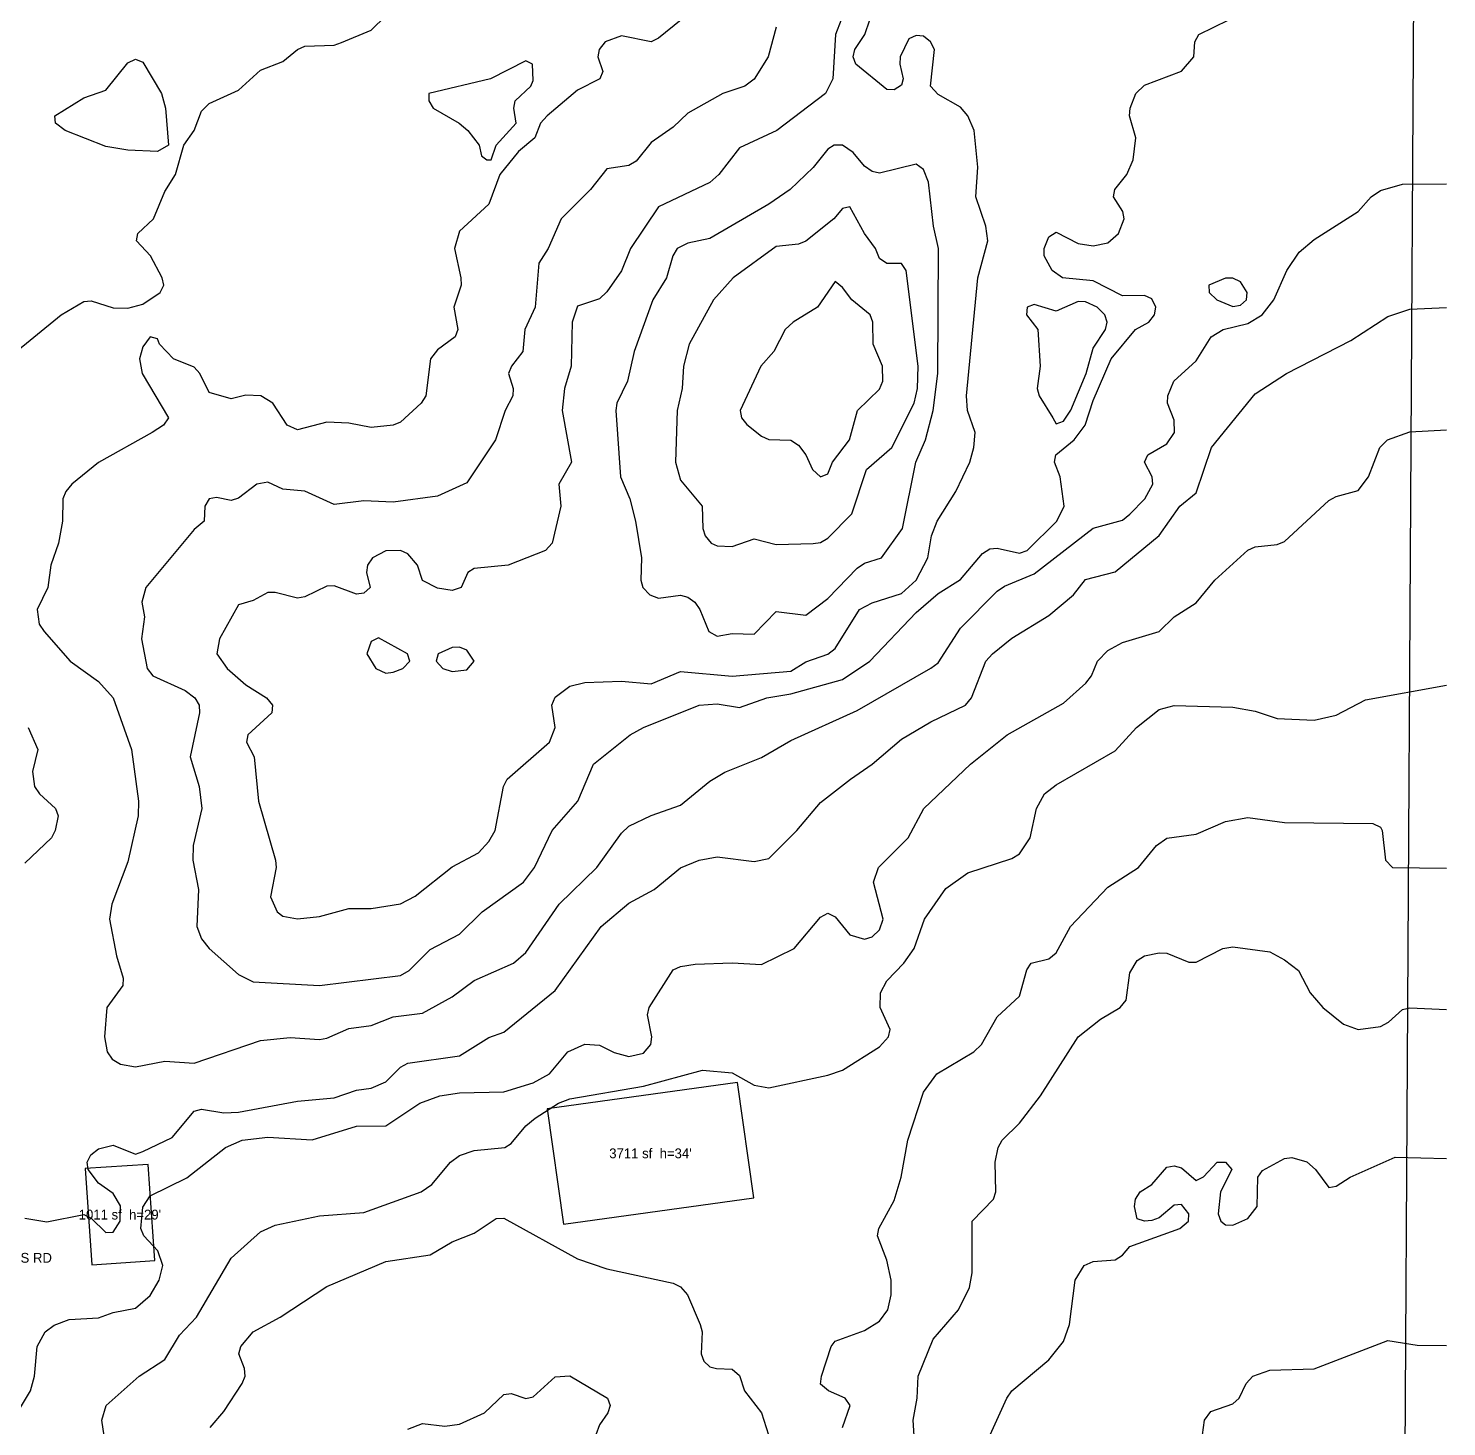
# Model space of a CAD drawing. Extents: x 425119 to 428731, y 1576976 to 1581037.
# Drawn here: x 428095 to 428672, y 1578496 to 1579065 of the extents above; entities that cross this region are included whole.
import ezdxf
from ezdxf.enums import TextEntityAlignment as Align

# ---------------------------------------------------------------- set-up
doc = ezdxf.new("R2010")
doc.units = 21
doc.header["$MEASUREMENT"] = 0
for name, color, linetype in [('A-BLDG-ANNO', 1, 'Continuous'), ('A-BLDG-FTPT', 1, 'Continuous'), ('C-TOPO-MAJR', 3, 'Continuous'), ('C-TOPO-MINR', 8, 'Continuous'), ('G-ANNO-ADDR', 2, 'Continuous'), ('G-ANNO-AOI', 6, 'Continuous')]:
    doc.layers.add(name, color=color, linetype=linetype)

msp = doc.modelspace()

# ---------------------------------------------------------------- linework, layer by layer
at = {"layer": 'A-BLDG-FTPT'}
for points, elevation in [([(428390.35, 1578589.07), (428383.73, 1578636.02), (428306.19, 1578625.21), (428312.84, 1578578.26)], 73.65), ([(428143.72, 1578602.65), (428118.03, 1578600.91), (428120.71, 1578561.73), (428146.38, 1578563.47)], 75.79)]:
    msp.add_lwpolyline(points, close=True, dxfattribs=dict(at, elevation=elevation))
at = {"layer": 'C-TOPO-MAJR', "elevation": 80}
for points in [[(428372.04, 1578819.5), (428375.5, 1578817.63), (428381.5, 1578818.7), (428390.5, 1578818.4), (428399.5, 1578827.71), (428411.5, 1578826.26), (428420.5, 1578833.01), (428432.5, 1578845.34), (428435.5, 1578847.32), (428442.33, 1578849.5), (428450.85, 1578861.5), (428456.38, 1578888.5), (428460.24, 1578897.5), (428463.44, 1578909.5), (428465.33, 1578924.5), (428465.54, 1578975.5), (428463.54, 1578984.5), (428461.53, 1579002.5), (428459.5, 1579007.66), (428456.5, 1579009.73), (428441.5, 1579006.09), (428438.5, 1579006.85), (428435.5, 1579008.97), (428430.79, 1579014.5), (428426.52, 1579017.5), (428423.03, 1579017.5), (428420.5, 1579015.83), (428414.5, 1579008.48), (428405.1, 1578999.5), (428396.46, 1578993.5), (428372.5, 1578979.54), (428363.5, 1578977.57), (428359.21, 1578975.5), (428357.39, 1578972.5), (428354.74, 1578963.5), (428349.3, 1578954.5), (428341.67, 1578933.5), (428338.93, 1578921.5), (428334.63, 1578912.5), (428334.15, 1578909.5), (428336.08, 1578882.5), (428339.85, 1578873.5), (428342.19, 1578864.5), (428344.66, 1578849.5), (428344.33, 1578840.5), (428345.17, 1578837.5), (428348.07, 1578834.5), (428351.5, 1578833.14), (428360.5, 1578834.4), (428363.5, 1578833.54), (428366.39, 1578831.5), (428368.43, 1578828.5), (428372.04, 1578819.5)], [(428236.38, 1578804.5), (428240.5, 1578802.59), (428243.5, 1578803.03), (428247.38, 1578804.5), (428250.3, 1578807.5), (428249.29, 1578810.5), (428237.5, 1578816.95), (428234.5, 1578815.44), (428232.83, 1578810.5), (428236.38, 1578804.5)], [(428263.66, 1578804.5), (428267.5, 1578803.32), (428273.5, 1578803.92), (428276.53, 1578807.5), (428273.5, 1578811.98), (428270.5, 1578813.11), (428267.5, 1578813.01), (428261.88, 1578810.5), (428261.05, 1578807.5), (428263.66, 1578804.5)]]:
    msp.add_lwpolyline(points, close=True, dxfattribs=at)
at = {"layer": 'C-TOPO-MAJR'}
for points, elevation in [([(428081.5, 1578486.94), (428095.81, 1578510.5), (428097.4, 1578516.5), (428098.57, 1578528.5), (428101.75, 1578534.5), (428105.5, 1578537.16), (428111.5, 1578539.53), (428123.5, 1578540.18), (428129.5, 1578542.4), (428138.5, 1578544.11), (428144.5, 1578549.33), (428148.23, 1578555.5), (428149.63, 1578561.5), (428147.63, 1578567.5), (428141.98, 1578573.5), (428140.7, 1578576.5), (428141.5, 1578585.28), (428144.5, 1578589.81), (428159.5, 1578597.14), (428175.27, 1578609.5), (428181.96, 1578612.5), (428192.5, 1578613.72), (428210.5, 1578612.69), (428228.5, 1578618.24), (428240.5, 1578618.3), (428254.34, 1578627.5), (428262.51, 1578630.5), (428270.5, 1578631.72), (428288.5, 1578632.17), (428300.5, 1578635.82), (428307.12, 1578639.5), (428314.68, 1578648.5), (428321.5, 1578651.54), (428327.5, 1578651.17), (428333.5, 1578648.18), (428339.5, 1578646.6), (428345.5, 1578647.93), (428348.39, 1578651.5), (428348.77, 1578654.5), (428347.07, 1578663.5), (428347.77, 1578666.5), (428357.5, 1578681.78), (428360.5, 1578683.22), (428366.5, 1578684.13), (428381.5, 1578684.69), (428393.5, 1578683.95), (428406.74, 1578690.5), (428417.5, 1578703.24), (428420.5, 1578704.87), (428423.5, 1578703.46), (428429.5, 1578696.13), (428435.5, 1578694.33), (428438.5, 1578695.26), (428441.5, 1578698.09), (428442.97, 1578702.5), (428439.08, 1578717.5), (428441.18, 1578723.5), (428453.27, 1578735.5), (428459.6, 1578747.5), (428478.61, 1578765.5), (428493.57, 1578777.5), (428516.5, 1578790.33), (428525.53, 1578798.5), (428527.9, 1578801.5), (428530.33, 1578807.5), (428534.5, 1578811.77), (428540.5, 1578815.07), (428555.38, 1578819.5), (428561.52, 1578825.5), (428570.5, 1578831.15), (428578.09, 1578840.5), (428591.5, 1578852.62), (428594.5, 1578854.06), (428603.5, 1578855), (428606.5, 1578856.15), (428624.5, 1578872.83), (428627.5, 1578874.51), (428636.5, 1578876.93), (428640.66, 1578882.5), (428645.35, 1578894.5), (428648.41, 1578897.5), (428657.5, 1578900.84), (428672.5, 1578901.62)], 75), ([(428573.02, 1578492.5), (428573.93, 1578498.5), (428576.5, 1578502.08), (428585.5, 1578505.16), (428587.96, 1578507.5), (428590.83, 1578513.5), (428593.59, 1578516.5), (428600.5, 1578518.86), (428618.5, 1578519.4), (428648.5, 1578530.9), (428660.5, 1578529.09), (428672.5, 1578528.9)], 70)]:
    msp.add_lwpolyline(points, dxfattribs=dict(at, elevation=elevation))
at = {"layer": 'C-TOPO-MINR'}
for points, elevation in [([(428399.44, 1579065.5), (428396.27, 1579053.5), (428390.5, 1579044.41), (428386.71, 1579041.5), (428377.74, 1579038.5), (428363.5, 1579030.58), (428357.5, 1579024.84), (428348.5, 1579018.61), (428342.5, 1579010.94), (428339.5, 1579009.27), (428330.5, 1579007.83), (428323.85, 1578999.5), (428311.84, 1578987.5), (428306.57, 1578975.5), (428302.79, 1578969.5), (428301.29, 1578951.5), (428297.12, 1578942.5), (428296.26, 1578933.5), (428291.62, 1578927.5), (428290.39, 1578924.5), (428292.37, 1578918.5), (428292.22, 1578915.5), (428289.16, 1578909.5), (428285.18, 1578897.5), (428273.5, 1578880.1), (428261.5, 1578874.62), (428243.5, 1578872.21), (428231.5, 1578872.76), (428219.5, 1578871.23), (428207.5, 1578876.62), (428198.5, 1578877.45), (428192.5, 1578880.36), (428187.99, 1578879.5), (428180.5, 1578873.85), (428177.5, 1578872.86), (428171.5, 1578874.07), (428168.5, 1578873.54), (428166.82, 1578870.5), (428166.56, 1578864.5), (428162.5, 1578861.1), (428142.79, 1578837.5), (428141.08, 1578831.5), (428142.23, 1578825.5), (428140.96, 1578816.5), (428143.32, 1578804.5), (428145.66, 1578801.5), (428158.77, 1578795.5), (428162.78, 1578792.5), (428164.43, 1578789.5), (428164.57, 1578786.5), (428160.79, 1578768.5), (428164.43, 1578756.5), (428165.55, 1578747.5), (428162.07, 1578732.5), (428161.92, 1578726.5), (428164.27, 1578714.5), (428163.57, 1578699.5), (428165.5, 1578694.51), (428168.5, 1578690.51), (428180.5, 1578679.92), (428186.5, 1578677), (428213.5, 1578675.51), (428246.5, 1578679.51), (428250.01, 1578681.5), (428258.5, 1578690.16), (428270.5, 1578696.4), (428279.76, 1578705.5), (428296.62, 1578717.5), (428301.05, 1578723.5), (428308.24, 1578738.5), (428318.71, 1578750.5), (428325.03, 1578765.5), (428340, 1578777.5), (428345.5, 1578780.54), (428368.05, 1578789.5), (428375.5, 1578790.1), (428384.5, 1578788.56), (428395.67, 1578792.5), (428405.5, 1578794.16), (428426.5, 1578800), (428437.67, 1578807.5), (428456.5, 1578827.25), (428465.5, 1578835), (428474.5, 1578840.74), (428483.5, 1578851.32), (428486.5, 1578853.18), (428489.5, 1578853.52), (428498.5, 1578851.45), (428501.73, 1578852.5), (428513.78, 1578864.5), (428516.74, 1578870.5), (428515.06, 1578882.5), (428512.84, 1578888.5), (428513.33, 1578891.5), (428520.76, 1578897.5), (428525.36, 1578903.5), (428528.5, 1578913.59), (428535.85, 1578930.5), (428545.77, 1578942.5), (428551.2, 1578945.5), (428553.5, 1578948.5), (428554.14, 1578951.5), (428552.5, 1578954.93), (428549.5, 1578956.31), (428540.5, 1578956.17), (428528.5, 1578962.32), (428516.02, 1578963.5), (428511.88, 1578966.5), (428508.58, 1578972.5), (428508.55, 1578975.5), (428510.5, 1578980.13), (428513.5, 1578982.05), (428522.5, 1578977.42), (428528.5, 1578976.47), (428534.5, 1578977.77), (428538.87, 1578981.5), (428541.15, 1578987.5), (428540.62, 1578990.5), (428536.9, 1578996.5), (428537.44, 1578999.5), (428542.27, 1579005.5), (428544.88, 1579011.5), (428545.99, 1579020.5), (428543.38, 1579029.5), (428543.56, 1579032.5), (428545.98, 1579038.5), (428549.5, 1579041.91), (428564.5, 1579047.57), (428569.54, 1579053.5), (428570.01, 1579059.5), (428571.61, 1579062.5), (428589.9, 1579071.5)], 78), ([(428087.5, 1578931.52), (428108.24, 1578948.5), (428117.5, 1578953.86), (428120.5, 1578954.21), (428129.5, 1578951.35), (428135.5, 1578951.22), (428141.5, 1578952.85), (428148.57, 1578957.5), (428150.04, 1578960.5), (428149.47, 1578963.5), (428144.71, 1578972.5), (428138.92, 1578978.5), (428139.52, 1578981.5), (428145.94, 1578987.5), (428150.5, 1578998.68), (428154.87, 1579005.5), (428158.29, 1579017.5), (428162.43, 1579023.5), (428165.5, 1579031.28), (428168.5, 1579034.44), (428180.5, 1579039.92), (428189.5, 1579048.09), (428198.5, 1579051.53), (428204.5, 1579056.49), (428207.5, 1579057.79), (428219.5, 1579058.25), (428222.5, 1579059.3), (428234.5, 1579064.37), (428240.5, 1579070.15)], 77), ([(428360.83, 1579068.5), (428351.5, 1579061), (428348.5, 1579059.59), (428336.5, 1579062.02), (428329.79, 1579059.5), (428327.41, 1579056.5), (428326.89, 1579053.5), (428328.93, 1579047.5), (428327.65, 1579044.5), (428318.5, 1579039.84), (428306.14, 1579029.5), (428303.55, 1579026.5), (428301.24, 1579020.5), (428294.5, 1579014.99), (428286.9, 1579005.5), (428282.5, 1578993.46), (428270.5, 1578982.44), (428268.5, 1578975.5), (428271.1, 1578963.5), (428271.13, 1578960.5), (428268.14, 1578951.5), (428269.82, 1578942.5), (428268.72, 1578939.5), (428261.5, 1578934.18), (428258.72, 1578930.5), (428256.85, 1578915.5), (428254.88, 1578912.5), (428246.5, 1578904.77), (428243.5, 1578903.58), (428234.5, 1578902.62), (428225.5, 1578904.32), (428216.5, 1578904.77), (428204.5, 1578901.62), (428200.29, 1578903.5), (428194.52, 1578912.5), (428189.64, 1578915.5), (428183.5, 1578915.74), (428177.5, 1578914.22), (428168.5, 1578916.85), (428164.78, 1578924.5), (428162.5, 1578927.15), (428154.02, 1578930.5), (428148.33, 1578936.5), (428147.5, 1578938.73), (428144.5, 1578939.47), (428141.5, 1578935.47), (428140.24, 1578930.5), (428141.29, 1578924.5), (428151.96, 1578906.5), (428149.98, 1578903.5), (428145.37, 1578900.5), (428123.5, 1578888.3), (428112.57, 1578879.5), (428110.18, 1578876.5), (428109.02, 1578873.5), (428108.85, 1578864.5), (428107.2, 1578855.5), (428104.14, 1578846.5), (428102.81, 1578837.5), (428098.48, 1578828.5), (428099.36, 1578822.5), (428101.3, 1578819.5), (428111.97, 1578807.5), (428123.5, 1578799.17), (428129.46, 1578792.5), (428136.96, 1578771.5), (428139.8, 1578750.5), (428139.6, 1578744.5), (428135.5, 1578725.73), (428128.96, 1578708.5), (428128, 1578702.5), (428130.8, 1578687.5), (428133.54, 1578678.5), (428133.35, 1578675.5), (428126.82, 1578666.5), (428125.97, 1578654.5), (428126.97, 1578648.5), (428129.03, 1578645.5), (428132.5, 1578643.43), (428138.5, 1578642.3), (428150.5, 1578644.59), (428162.5, 1578643.83), (428189.5, 1578653.08), (428201.5, 1578654.33), (428213.5, 1578653.47), (428216.5, 1578654.02), (428225.5, 1578657.91), (428234.5, 1578659.24), (428243.5, 1578662.75), (428255.5, 1578664.26), (428267.5, 1578670.78), (428276.5, 1578677.52), (428292.48, 1578684.5), (428297.5, 1578688.83), (428311.06, 1578708.5), (428326.39, 1578723.5), (428336.5, 1578737.53), (428339.5, 1578740.26), (428348.5, 1578744.61), (428360.5, 1578748.81), (428372.5, 1578758.64), (428378.5, 1578762.35), (428393.5, 1578768.26), (428405.5, 1578775.14), (428432.5, 1578787.33), (428462.5, 1578804.68), (428465.5, 1578806.78), (428474.5, 1578820.92), (428489.5, 1578835.95), (428492.5, 1578838.05), (428504.5, 1578843.05), (428528.5, 1578861.65), (428540.5, 1578864.92), (428543.5, 1578867.37), (428549.53, 1578873.5), (428552.88, 1578879.5), (428552.6, 1578882.5), (428549.41, 1578888.5), (428550.85, 1578891.5), (428558.5, 1578895.89), (428561.68, 1578900.5), (428561.5, 1578905.57), (428558.86, 1578912.5), (428559, 1578915.5), (428561.44, 1578921.5), (428570.5, 1578929.69), (428576.61, 1578939.5), (428581.54, 1578942.5), (428591.5, 1578944.9), (428597.41, 1578948.5), (428602.11, 1578954.5), (428607.38, 1578966.5), (428612.5, 1578973.96), (428618.5, 1578979.16), (428636.5, 1578990.5), (428641.82, 1578996.5), (428645.5, 1578999.03), (428654.5, 1579001.61), (428672.5, 1579001.72)], 77), ([(428425.92, 1579068.5), (428423.63, 1579062.5), (428422.55, 1579044.5), (428419.59, 1579038.5), (428399.77, 1579023.5), (428384.5, 1579016.38), (428376.08, 1579005.5), (428372.5, 1579002.33), (428351.5, 1578992.43), (428340.08, 1578975.5), (428336.5, 1578966.37), (428330.5, 1578957.76), (428327.5, 1578954.98), (428318.5, 1578952.03), (428316.37, 1578945.5), (428315.97, 1578927.5), (428313.2, 1578918.5), (428312.29, 1578909.5), (428316.12, 1578888.5), (428311, 1578879.5), (428311.81, 1578870.5), (428308.28, 1578855.5), (428305.58, 1578852.5), (428290.38, 1578846.5), (428276.5, 1578845.15), (428273.94, 1578843.5), (428271.2, 1578837.5), (428267.5, 1578836.28), (428261.5, 1578837.16), (428255.5, 1578840.29), (428253.46, 1578846.5), (428249.5, 1578851.19), (428246.5, 1578852.46), (428240.5, 1578852.45), (428235.07, 1578849.5), (428232.97, 1578846.5), (428232.63, 1578843.5), (428234.1, 1578837.5), (428231.5, 1578835.11), (428228.5, 1578834.81), (428219.5, 1578838.07), (428216.5, 1578837.96), (428207.5, 1578833.64), (428204.5, 1578833.11), (428195.5, 1578835.45), (428192.5, 1578835.36), (428186.5, 1578832.12), (428180.5, 1578830.37), (428172.73, 1578816.5), (428171.71, 1578810.5), (428175.87, 1578804.5), (428183.5, 1578797.84), (428191.94, 1578792.5), (428194.4, 1578789.5), (428194.05, 1578786.5), (428184.26, 1578777.5), (428183.8, 1578774.5), (428186.84, 1578768.5), (428188.64, 1578750.5), (428195.57, 1578726.5), (428195.84, 1578723.5), (428193.6, 1578711.5), (428196.28, 1578705.5), (428196.28, 1578705.5), (428198.5, 1578703.64), (428204.5, 1578702.54), (428213.5, 1578703.55), (428225.5, 1578706.77), (428234.5, 1578706.77), (428246.5, 1578708.74), (428252.5, 1578711.82), (428267.5, 1578723.74), (428278.24, 1578729.5), (428282.5, 1578734.12), (428284.97, 1578738.5), (428288.43, 1578756.5), (428289.87, 1578759.5), (428307.16, 1578774.5), (428309.49, 1578780.5), (428308.09, 1578789.5), (428309.5, 1578792.77), (428315.5, 1578797.34), (428321.5, 1578798.76), (428336.5, 1578799.34), (428348.5, 1578798.24), (428360.5, 1578803.24), (428381.5, 1578801.4), (428405.5, 1578803.46), (428411.5, 1578807.2), (428420.5, 1578810.34), (428423.5, 1578812.59), (428433.42, 1578828.5), (428438.5, 1578831.2), (428450.5, 1578834.95), (428456.46, 1578840.5), (428461.18, 1578849.5), (428462.78, 1578858.5), (428465.07, 1578864.5), (428472.64, 1578876.5), (428478.27, 1578888.5), (428479.95, 1578894.5), (428480.48, 1578900.5), (428477.39, 1578909.5), (428476.96, 1578915.5), (428481.6, 1578963.5), (428485.62, 1578978.5), (428484.9, 1578984.5), (428480.77, 1578996.5), (428481.65, 1579008.5), (428480.09, 1579023.5), (428477.5, 1579029.43), (428474.5, 1579033.01), (428465.5, 1579038.07), (428462.37, 1579041.5), (428463.9, 1579056.5), (428462.31, 1579059.5), (428459.5, 1579061.82), (428456.5, 1579062.19), (428453.5, 1579060.78), (428449.98, 1579053.5), (428449.79, 1579050.5), (428451.21, 1579044.5), (428450.5, 1579041.88), (428447.5, 1579040.08), (428444.5, 1579040.15), (428431.93, 1579050.5), (428430.79, 1579053.5), (428431.55, 1579056.5), (428435.56, 1579062.5), (428437.57, 1579068.5)], 79), ([(428093.5, 1578580.76), (428102.5, 1578579.2), (428117.5, 1578582.24), (428120.5, 1578580.71), (428126.5, 1578574.87), (428129.5, 1578575.1), (428132.37, 1578579.5), (428132.5, 1578585.74), (428129.5, 1578590.82), (428123.5, 1578594.95), (428119.26, 1578600.5), (428118.87, 1578603.5), (428120.32, 1578606.5), (428123.5, 1578608.94), (428129.5, 1578610.5), (428138.5, 1578606.81), (428141.5, 1578607.89), (428153.5, 1578613.54), (428162.5, 1578624.36), (428165.5, 1578625.11), (428174.5, 1578623.6), (428180.5, 1578623.95), (428204.5, 1578628.42), (428219.5, 1578629.75), (428228.5, 1578632.9), (428234.5, 1578633.62), (428240.5, 1578636.29), (428246.5, 1578642.19), (428249.5, 1578643.84), (428270.5, 1578646.87), (428282.5, 1578654.34), (428288.5, 1578656.48), (428309.5, 1578673.46), (428328.21, 1578699.5), (428339.5, 1578708.93), (428349.72, 1578714.5), (428360.5, 1578723.4), (428368.16, 1578726.5), (428375.5, 1578727.8), (428390.5, 1578725.9), (428396.5, 1578727.11), (428407.94, 1578738.5), (428417.5, 1578749.93), (428429.7, 1578759.5), (428438.5, 1578765.54), (428450.5, 1578775.66), (428462.5, 1578782.76), (428476.63, 1578789.5), (428478.97, 1578792.5), (428484.85, 1578807.5), (428487.62, 1578810.5), (428495.5, 1578816.9), (428510.5, 1578826.04), (428520.58, 1578834.5), (428525.5, 1578840.7), (428537.5, 1578843.77), (428555.5, 1578858.59), (428563.86, 1578870.5), (428570.5, 1578875.96), (428576.75, 1578894.5), (428594.5, 1578916.23), (428607.31, 1578924.5), (428633.5, 1578938.02), (428648.5, 1578947.73), (428657.5, 1578950.77), (428672.5, 1578951.46)], 76), ([(428126.27, 1578489.5), (428124.84, 1578498.5), (428126.61, 1578504.5), (428140.01, 1578516.5), (428150.5, 1578523.26), (428156.5, 1578533.06), (428163.43, 1578540.5), (428177.5, 1578564.47), (428189.5, 1578575.18), (428195.5, 1578577.85), (428213.5, 1578581.74), (428231.5, 1578583.11), (428254.83, 1578591.5), (428259.29, 1578594.5), (428266.78, 1578603.5), (428270.5, 1578606.21), (428276.5, 1578608.31), (428289, 1578609.5), (428291.5, 1578611.09), (428297.5, 1578618.4), (428301.27, 1578621.5), (428310.88, 1578627.5), (428315.5, 1578629.29), (428345.5, 1578634.51), (428369.5, 1578640.94), (428381.5, 1578639.88), (428390.5, 1578634.95), (428396.5, 1578633.75), (428420.5, 1578638.9), (428426.5, 1578641), (428441.5, 1578650.51), (428445.22, 1578654.5), (428445.91, 1578657.5), (428441.87, 1578666.5), (428441.96, 1578672.5), (428444.5, 1578677.31), (428451.45, 1578684.5), (428455.71, 1578690.5), (428459.83, 1578702.5), (428468.5, 1578714.94), (428477.5, 1578721.3), (428495.5, 1578727.15), (428498.5, 1578729.06), (428502.87, 1578735.5), (428505.52, 1578747.5), (428508.8, 1578753.5), (428513.5, 1578757.11), (428537.5, 1578771.04), (428546.2, 1578780.5), (428555.5, 1578787.82), (428561.5, 1578789.38), (428585.5, 1578788.77), (428594.5, 1578787.11), (428603.5, 1578784.18), (428618.5, 1578783.47), (428627.5, 1578785.44), (428639.5, 1578791.72), (428672.5, 1578797.75)], 74), ([(428094.86, 1578780.5), (428098.78, 1578771.5), (428096.65, 1578762.5), (428097.4, 1578756.5), (428099.5, 1578753.42), (428106.02, 1578747.5), (428107.01, 1578744.5), (428105.9, 1578738.5), (428104.35, 1578735.5), (428093.5, 1578725.29)], 76), ([(428426.52, 1578495.5), (428429.56, 1578504.5), (428427.56, 1578507.5), (428420.81, 1578510.5), (428417.5, 1578513.16), (428417.94, 1578516.5), (428421.84, 1578528.5), (428423.5, 1578530.74), (428435.5, 1578535.03), (428441.5, 1578538.86), (428444.91, 1578543.5), (428446.35, 1578549.5), (428446.36, 1578555.5), (428444.5, 1578563.69), (428440.7, 1578573.5), (428441.26, 1578576.5), (428447.5, 1578587.92), (428450.36, 1578597.5), (428453.12, 1578612.5), (428459.5, 1578632.08), (428464.85, 1578639.5), (428479.93, 1578648.5), (428483.07, 1578651.5), (428489.5, 1578662.65), (428498.5, 1578671.05), (428501.5, 1578681.89), (428503.3, 1578684.5), (428510.5, 1578686.26), (428513.5, 1578688.7), (428519.26, 1578699.5), (428534.5, 1578715.53), (428547.07, 1578723.5), (428554.35, 1578732.5), (428558.5, 1578735.41), (428570.5, 1578737.08), (428582.5, 1578742.19), (428591.5, 1578743.8), (428606.5, 1578741.77), (428642.5, 1578741.41), (428645.5, 1578739.97), (428646.26, 1578738.5), (428647.63, 1578726.5), (428650.45, 1578723.5), (428672.5, 1578723.26)], 73), ([(428456.16, 1578483.5), (428455.19, 1578498.5), (428456.92, 1578507.5), (428457.29, 1578516.5), (428463.45, 1578531.5), (428473.71, 1578543.5), (428478.23, 1578552.5), (428479.27, 1578558.5), (428479.26, 1578579.5), (428487.99, 1578588.5), (428488.96, 1578591.5), (428488.68, 1578603.5), (428489.83, 1578609.5), (428491.48, 1578612.5), (428498.5, 1578619.45), (428507.09, 1578630.5), (428522.5, 1578654.5), (428531.5, 1578661.77), (428539.52, 1578666.5), (428541.98, 1578669.5), (428543.5, 1578680.64), (428546.5, 1578685.64), (428549.5, 1578687.49), (428555.5, 1578688.76), (428558.5, 1578688.6), (428567.5, 1578684.97), (428570.5, 1578684.91), (428581.4, 1578690.5), (428585.5, 1578691.16), (428600.5, 1578689.13), (428606.5, 1578685.92), (428612.15, 1578681.5), (428616.96, 1578672.5), (428622.12, 1578666.5), (428630.5, 1578659.75), (428636.5, 1578657.48), (428645.5, 1578658.78), (428648.81, 1578660.5), (428654.5, 1578665.67), (428657.5, 1578666.33), (428672.5, 1578665.65)], 72), ([(428486.6, 1578492.5), (428493.4, 1578507.5), (428495.5, 1578510.52), (428510.5, 1578523.12), (428516.5, 1578530.56), (428518.87, 1578537.5), (428521.27, 1578555.5), (428524.93, 1578561.5), (428528.5, 1578563.12), (428537.5, 1578563.81), (428540.5, 1578565.7), (428543.5, 1578569.22), (428563.79, 1578576.5), (428567.37, 1578579.5), (428567.49, 1578582.5), (428564.5, 1578586.35), (428561.5, 1578586.06), (428555.5, 1578580.9), (428552.5, 1578579.86), (428549.5, 1578579.51), (428546.5, 1578580.52), (428545.35, 1578585.5), (428545.74, 1578588.5), (428547.66, 1578591.5), (428552.5, 1578594.5), (428558.5, 1578601.51), (428561.5, 1578602.11), (428564.5, 1578601.21), (428570.5, 1578596.14), (428573.5, 1578597.64), (428579.01, 1578603.5), (428582.5, 1578603.58), (428585.03, 1578600.5), (428580.42, 1578591.5), (428579.5, 1578582.5), (428580.58, 1578579.5), (428582.5, 1578578.05), (428585.5, 1578577.86), (428591.5, 1578580.58), (428595.31, 1578585.5), (428595.55, 1578597.5), (428597.5, 1578600.14), (428606.5, 1578605.02), (428609.5, 1578605.38), (428615.5, 1578603.62), (428619.13, 1578600.5), (428624.5, 1578593.2), (428627.5, 1578593.76), (428633.27, 1578597.5), (428651.5, 1578605.52), (428672.5, 1578605.08)], 71), ([(428168.94, 1578495.5), (428174.5, 1578502.02), (428181.96, 1578513.5), (428183.28, 1578516.5), (428182.97, 1578519.5), (428180.68, 1578525.5), (428181.5, 1578528.5), (428186.44, 1578534.5), (428197.45, 1578540.5), (428216.5, 1578552.9), (428240.5, 1578563.07), (428258.5, 1578565.82), (428267.5, 1578571.13), (428276.5, 1578574.63), (428285.5, 1578580.64), (428288.5, 1578580.69), (428318.5, 1578564.26), (428330.5, 1578560.1), (428357.5, 1578554.31), (428360.5, 1578552.82), (428363.32, 1578549.5), (428368.56, 1578537.5), (428369.29, 1578534.5), (428368.94, 1578525.5), (428369.94, 1578522.5), (428372.5, 1578520.3), (428375.21, 1578519.5), (428381.5, 1578519.31), (428384.5, 1578516.69), (428386.54, 1578510.5), (428393.48, 1578501.5), (428396.3, 1578492.5)], 73), ([(428249.5, 1578494.92), (428255.5, 1578497.15), (428264.5, 1578496.03), (428270.5, 1578496.89), (428280.69, 1578501.5), (428288.5, 1578508.91), (428291.5, 1578509.34), (428297.5, 1578507.32), (428300.5, 1578508.05), (428309.5, 1578516.11), (428315.5, 1578516.62), (428330.73, 1578507.5), (428331.8, 1578504.5), (428330.9, 1578501.5), (428327.5, 1578496.6), (428326.02, 1578492.5)], 72)]:
    msp.add_lwpolyline(points, dxfattribs=dict(at, elevation=elevation))
for points, elevation in [([(428126.5, 1579016.9), (428109.93, 1579023.5), (428105.94, 1579026.5), (428105.73, 1579029.5), (428117.5, 1579036.82), (428126.5, 1579039.93), (428135.5, 1579050.99), (428138.5, 1579052.47), (428141.5, 1579051.24), (428149.14, 1579038.5), (428150.71, 1579032.5), (428151.94, 1579017.5), (428147.5, 1579014.95), (428135.5, 1579015.43), (428126.5, 1579016.9)], 77), ([(428281.61, 1579011.5), (428283.34, 1579011.5), (428285.41, 1579017.5), (428293.55, 1579026.5), (428292.59, 1579032.5), (428293.12, 1579035.5), (428299.55, 1579041.5), (428300.5, 1579043.82), (428300.29, 1579050.5), (428297.5, 1579051.82), (428283.18, 1579044.5), (428258.04, 1579038.5), (428258.08, 1579035.5), (428259.73, 1579032.5), (428270.4, 1579026.5), (428273.84, 1579023.5), (428278.45, 1579017.5), (428279.5, 1579013.21), (428281.61, 1579011.5)], 77), ([(428373.05, 1578855.5), (428375.5, 1578854.41), (428381.5, 1578854.11), (428390.5, 1578857.31), (428399.5, 1578854.98), (428414.5, 1578855.33), (428417.5, 1578855.76), (428420.5, 1578857.48), (428430.25, 1578867.5), (428436.23, 1578885.5), (428446.56, 1578894.5), (428455.72, 1578912.5), (428457.07, 1578918.5), (428457.27, 1578927.5), (428452.38, 1578966.5), (428450.5, 1578969.29), (428444.5, 1578969.4), (428441.5, 1578971.31), (428439.93, 1578975.5), (428435.42, 1578981.5), (428429.5, 1578992.43), (428426.5, 1578991.73), (428422.88, 1578987.5), (428411.5, 1578978.47), (428408.5, 1578977.19), (428399.5, 1578976.21), (428381.9, 1578963.5), (428373.97, 1578954.5), (428363.97, 1578936.5), (428361.7, 1578927.5), (428361.22, 1578918.5), (428359.14, 1578909.5), (428358.52, 1578888.5), (428360.5, 1578881.12), (428369.33, 1578870.5), (428369.6, 1578861.5), (428370.48, 1578858.5), (428373.05, 1578855.5)], 81), ([(428414.2, 1578885.5), (428417.5, 1578882.51), (428420.5, 1578883.75), (428422.41, 1578888.5), (428429.27, 1578897.5), (428432.54, 1578909.5), (428441.5, 1578918.21), (428442.93, 1578921.5), (428442.77, 1578927.5), (428438.97, 1578936.5), (428438.82, 1578945.5), (428437.76, 1578948.5), (428430.27, 1578954.5), (428426.5, 1578959.61), (428423.5, 1578961.97), (428416.27, 1578951.5), (428406.37, 1578945.5), (428403.09, 1578942.5), (428398.49, 1578933.5), (428393.21, 1578927.5), (428384.76, 1578909.5), (428385.39, 1578906.5), (428387.5, 1578903.84), (428393.5, 1578899.04), (428396.5, 1578897.7), (428405.5, 1578897.44), (428408.5, 1578895.35), (428411.55, 1578891.5), (428414.2, 1578885.5)], 82), ([(428578.89, 1578954.5), (428585.5, 1578951.79), (428588.5, 1578952.33), (428591.04, 1578954.5), (428591.33, 1578957.5), (428588.5, 1578961.86), (428585.5, 1578963.43), (428582.5, 1578963.34), (428575.72, 1578960.5), (428575.76, 1578957.5), (428578.89, 1578954.5)], 78), ([(428512.09, 1578906.5), (428513.5, 1578904.12), (428516.5, 1578905.16), (428519.5, 1578909.62), (428525.74, 1578924.5), (428528.5, 1578934.9), (428533.59, 1578942.5), (428534.31, 1578945.5), (428533.33, 1578948.5), (428530.25, 1578951.5), (428525.5, 1578953.74), (428522.5, 1578953.9), (428513.5, 1578949.94), (428504.5, 1578952.61), (428501.66, 1578951.5), (428501.37, 1578948.5), (428505.98, 1578942.5), (428506.96, 1578927.5), (428505.73, 1578918.5), (428506.57, 1578915.5), (428512.09, 1578906.5)], 79)]:
    msp.add_lwpolyline(points, close=True, dxfattribs=dict(at, elevation=elevation))
at = {"layer": 'G-ANNO-AOI'}
msp.add_lwpolyline([(428646.7, 1576976.16), (428670.47, 1580975.86), (425143.3, 1580996.99), (425119.16, 1576997.28), (428646.7, 1576976.16)], close=True, dxfattribs=at)

# ---------------------------------------------------------------- texts
at = {"layer": 'A-BLDG-ANNO'}
for s, p in [("3711 sf  h=34'", (428348.27, 1578607.14)), ("1011 sf  h=29'", (428132.21, 1578582.2))]:
    msp.add_text(s, height=4, dxfattribs=at).set_placement(p, align=Align.MIDDLE_CENTER)
at = {"layer": 'G-ANNO-ADDR'}
msp.add_text('22520 ROBBINS RD', height=4, dxfattribs=at).set_placement((428054.88, 1578562.61))

doc.saveas('drawing.dxf')
